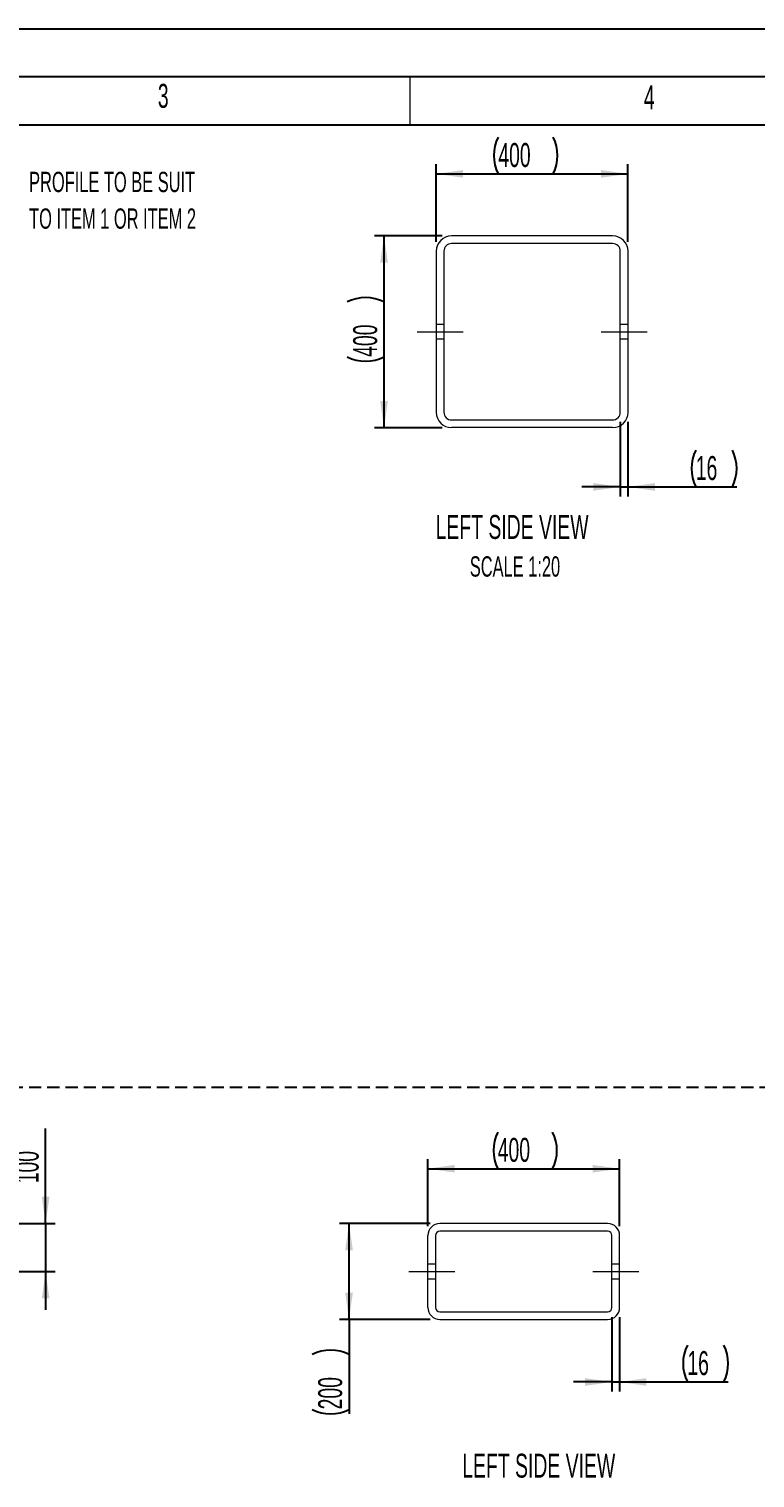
# Paper-space layout 'Sheet5' of a CAD drawing. Header units: millimetres. Extents: x 0 to 420, y 0 to 300.
# Drawn here: x 125.2 to 201, y 145.8 to 297 of the extents above; entities that cross this region are included whole.
import ezdxf

# ---------------------------------------------------------------- set-up
doc = ezdxf.new("R2010")
doc.units = ezdxf.units.MM
doc.linetypes.add('CENTERX2', pattern=[20.32, 12.7, -2.54, 2.54, -2.54])
doc.linetypes.add('HIDDEN', pattern=[1.905, 1.27, -0.635])
for name, color, linetype in [('BORDER', 7, 'Continuous'), ('DASH', 7, 'HIDDEN'), ('DIMS', 7, 'Continuous')]:
    doc.layers.add(name, color=color, linetype=linetype)
doc.styles.add('SLDTEXTSTYLE0', font='TXT', dxfattribs={"width": 0.605})
doc.dimstyles.new('SLDDIMSTYLE6', dxfattribs={"dimtxt": 2.5, "dimasz": 2.8, "dimexe": 0, "dimexo": 0.0625, "dimtad": 1, "dimdec": 0, "dimlfac": 20, "dimrnd": 1e-09, "dimzin": 12, "dimdsep": 46, "dimtxsty": 'SLDTEXTSTYLE0', "dimsah": 1, "dimcen": 0.09, "dimadec": 0, "dimazin": 3, "dimtfac": 1, "dimtdec": 0, "dimtofl": 0, "dimtmove": 0, "dimatfit": 3, "dimfxl": 1, "dimfrac": 2, "dimtolj": 1, "dimtzin": 12, "dimarcsym": 0})
doc.dimstyles.new('SLDDIMSTYLE7', dxfattribs={"dimtxt": 2.5, "dimasz": 2.8, "dimexe": 0, "dimexo": 0.0625, "dimtad": 1, "dimdec": 0, "dimlfac": 20, "dimrnd": 1e-09, "dimzin": 12, "dimdsep": 46, "dimtxsty": 'SLDTEXTSTYLE0', "dimsah": 1, "dimcen": 0.09, "dimadec": 0, "dimazin": 3, "dimtfac": 1, "dimtdec": 0, "dimtmove": 0, "dimatfit": 0, "dimfxl": 1, "dimfrac": 2, "dimtolj": 1, "dimtzin": 12, "dimarcsym": 0})

# ---------------------------------------------------------------- blocks, each defined once
blk = doc.blocks.new('_D_145')
at = {"layer": 'DIMS', "transparency": 16777216}
for p, q in [((126.96, 172.35), (126.96, 182.29)), ((120.92, 172.35), (127.96, 172.35)), ((126.96, 172.35), (126.96, 167.35)), ((122.92, 167.35), (127.96, 167.35)), ((126.96, 167.35), (126.96, 163.35))]:
    blk.add_line(p, q, dxfattribs=at)
for points in [[(126.96, 172.35), (127.36, 175.15), (126.56, 175.15)], [(126.96, 167.35), (126.56, 164.55), (127.36, 164.55)]]:
    blk.add_solid(points, dxfattribs=at)
at = {"layer": 'DIMS', "transparency": 16777216, "insert": (123.73, 176.56), "char_height": 2.5, "attachment_point": 1, "rotation": 90, "style": 'SLDTEXTSTYLE0'}
blk.add_mtext('100', dxfattribs=at)
blk = doc.blocks.new('_D_150')
at = {"layer": 'DIMS', "transparency": 16777216}
for p, q in [((166.84, 172.1), (166.84, 179.08)), ((186.84, 172.1), (186.84, 179.08)), ((166.84, 178.08), (186.84, 178.08))]:
    blk.add_line(p, q, dxfattribs=at)
for centre, start, end in [((177.96, 179.99), 153.4349, 206.5651), ((176.01, 179.99), 333.4349, 26.5651)]:
    blk.add_arc(centre, 4.29, start, end, dxfattribs=at)
for points in [[(166.84, 178.08), (169.64, 177.68), (169.64, 178.48)], [(186.84, 178.08), (184.04, 178.48), (184.04, 177.68)]]:
    blk.add_solid(points, dxfattribs=at)
at = {"layer": 'DIMS', "transparency": 16777216, "insert": (174.12, 181.3), "char_height": 2.5, "attachment_point": 1, "style": 'SLDTEXTSTYLE0'}
blk.add_mtext('400', dxfattribs=at)
blk = doc.blocks.new('_D_151')
at = {"layer": 'DIMS', "transparency": 16777216}
for p, q in [((167.09, 172.35), (157.61, 172.35)), ((158.61, 162.35), (158.61, 172.35)), ((167.09, 162.35), (157.61, 162.35)), ((158.61, 162.35), (158.61, 152.51))]:
    blk.add_line(p, q, dxfattribs=at)
for centre, start, end in [((156.69, 154.86), 63.4349, 116.5651), ((156.69, 156.8), 243.4349, 296.5651)]:
    blk.add_arc(centre, 4.29, start, end, dxfattribs=at)
for points in [[(158.61, 172.35), (158.21, 169.55), (159.01, 169.55)], [(158.61, 162.35), (159.01, 165.15), (158.21, 165.15)]]:
    blk.add_solid(points, dxfattribs=at)
at = {"layer": 'DIMS', "transparency": 16777216, "insert": (155.39, 152.97), "char_height": 2.5, "attachment_point": 1, "rotation": 90, "style": 'SLDTEXTSTYLE0'}
blk.add_mtext('200', dxfattribs=at)
blk = doc.blocks.new('_D_152')
at = {"layer": 'DIMS', "transparency": 16777216}
for p, q in [((186.04, 162.6), (186.04, 154.83)), ((186.84, 162.6), (186.84, 154.83)), ((186.04, 155.83), (182.04, 155.83)), ((186.04, 155.83), (186.84, 155.83)), ((186.84, 155.83), (198.17, 155.83))]:
    blk.add_line(p, q, dxfattribs=at)
for centre, start, end in [((197.74, 157.75), 153.4349, 206.5651), ((193.88, 157.75), 333.4349, 26.5651)]:
    blk.add_arc(centre, 4.29, start, end, dxfattribs=at)
for points in [[(186.04, 155.83), (183.24, 156.23), (183.24, 155.43)], [(186.84, 155.83), (189.64, 155.43), (189.64, 156.23)]]:
    blk.add_solid(points, dxfattribs=at)
at = {"layer": 'DIMS', "transparency": 16777216, "insert": (193.9, 159.05), "char_height": 2.5, "attachment_point": 1, "style": 'SLDTEXTSTYLE0'}
blk.add_mtext('16', dxfattribs=at)
blk = doc.blocks.new('_D_200')
at = {"layer": 'DIMS', "transparency": 16777216}
for p, q in [((167.71, 274.8), (167.71, 282.88)), ((187.71, 274.8), (187.71, 282.88)), ((167.71, 281.88), (187.71, 281.88))]:
    blk.add_line(p, q, dxfattribs=at)
for centre, start, end in [((178.01, 283.8), 153.4349, 206.5651), ((176.07, 283.8), 333.4349, 26.5651)]:
    blk.add_arc(centre, 4.29, start, end, dxfattribs=at)
for points in [[(167.71, 281.88), (170.51, 281.48), (170.51, 282.28)], [(187.71, 281.88), (184.91, 282.28), (184.91, 281.48)]]:
    blk.add_solid(points, dxfattribs=at)
at = {"layer": 'DIMS', "transparency": 16777216, "insert": (174.18, 285.1), "char_height": 2.5, "attachment_point": 1, "style": 'SLDTEXTSTYLE0'}
blk.add_mtext('400', dxfattribs=at)
blk = doc.blocks.new('_D_201')
at = {"layer": 'DIMS', "transparency": 16777216}
for p, q in [((168.31, 275.4), (161.26, 275.4)), ((162.26, 255.4), (162.26, 275.4)), ((168.31, 255.4), (161.26, 255.4))]:
    blk.add_line(p, q, dxfattribs=at)
for centre, start, end in [((160.34, 264.68), 63.4349, 116.5651), ((160.34, 266.63), 243.4349, 296.5651)]:
    blk.add_arc(centre, 4.29, start, end, dxfattribs=at)
for points in [[(162.26, 275.4), (161.86, 272.6), (162.66, 272.6)], [(162.26, 255.4), (162.66, 258.2), (161.86, 258.2)]]:
    blk.add_solid(points, dxfattribs=at)
at = {"layer": 'DIMS', "transparency": 16777216, "insert": (159.04, 262.79), "char_height": 2.5, "attachment_point": 1, "rotation": 90, "style": 'SLDTEXTSTYLE0'}
blk.add_mtext('400', dxfattribs=at)
blk = doc.blocks.new('_D_202')
at = {"layer": 'DIMS', "transparency": 16777216}
for p, q in [((186.91, 256), (186.91, 248.22)), ((187.71, 256), (187.71, 248.22)), ((186.91, 249.22), (182.91, 249.22)), ((186.91, 249.22), (187.71, 249.22)), ((187.71, 249.22), (199.05, 249.22))]:
    blk.add_line(p, q, dxfattribs=at)
for centre, start, end in [((198.62, 251.14), 153.4349, 206.5651), ((194.76, 251.14), 333.4349, 26.5651)]:
    blk.add_arc(centre, 4.29, start, end, dxfattribs=at)
for points in [[(186.91, 249.22), (184.11, 249.62), (184.11, 248.82)], [(187.71, 249.22), (190.51, 248.82), (190.51, 249.62)]]:
    blk.add_solid(points, dxfattribs=at)
at = {"layer": 'DIMS', "transparency": 16777216, "insert": (194.78, 252.44), "char_height": 2.5, "attachment_point": 1, "style": 'SLDTEXTSTYLE0'}
blk.add_mtext('16', dxfattribs=at)

psp = doc.layouts.new('Sheet5')

# ---------------------------------------------------------------- linework, layer by layer
at = {"color": 7, "linetype": 'Continuous', "lineweight": 18}
for p, q in [((186.1103743, 275.4049811), (169.3103743, 275.4049811)), ((167.7103743, 273.8049811), (167.7103743, 257.0049811)), ((168.5103743, 273.8049811), (168.5103743, 257.0049811)), ((186.1103743, 274.6049811), (169.3103743, 274.6049811)), ((186.9103743, 257.0049811), (186.9103743, 273.8049811)), ((187.7103743, 257.0049811), (187.7103743, 273.8049811)), ((169.3103743, 256.2049811), (186.1103743, 256.2049811)), ((186.1103743, 255.4049811), (169.3103743, 255.4049811)), ((166.8373704, 163.6045978), (166.8373704, 171.1045978)), ((167.6373704, 171.1045978), (167.6373704, 163.6045978)), ((185.5873704, 172.3545978), (168.0873704, 172.3545978)), ((185.5873704, 171.5545978), (168.0873704, 171.5545978)), ((186.0373704, 163.6045978), (186.0373704, 171.1045978)), ((186.8373704, 163.6045978), (186.8373704, 171.1045978)), ((168.0873704, 163.1545978), (185.5873704, 163.1545978)), ((168.0873704, 162.3545978), (185.5873704, 162.3545978))]:
    psp.add_line(p, q, dxfattribs=at)
at = {"color": 7, "linetype": 'HIDDEN', "lineweight": 18}
for p, q in [((168.5103743, 266.1549811), (167.7103743, 266.1549811)), ((187.7103743, 266.1549811), (186.9103743, 266.1549811)), ((167.7103743, 264.6549811), (168.5103743, 264.6549811)), ((186.9103743, 264.6549811), (187.7103743, 264.6549811)), ((167.6373704, 168.1045978), (166.8373704, 168.1045978)), ((186.8373704, 168.1045978), (186.0373704, 168.1045978)), ((166.8373704, 166.6045978), (167.6373704, 166.6045978)), ((186.0373704, 166.6045978), (186.8373704, 166.6045978))]:
    psp.add_line(p, q, dxfattribs=at)
at = {"color": 7, "linetype": 'Continuous', "lineweight": 18}
for centre, radius, start, end in [((169.3103743, 273.8049811), 1.6, 90, 180), ((186.1103743, 273.8049811), 1.6, 0, 90), ((169.3103743, 273.8049811), 0.8, 90, 180), ((186.1103743, 273.8049811), 0.8, 360, 90), ((169.3103743, 257.0049811), 1.6, 180, 270), ((169.3103743, 257.0049811), 0.8, 180, 270), ((186.1103743, 257.0049811), 1.6, 270, 0), ((186.1103743, 257.0049811), 0.8, 270, 360), ((168.0873704, 171.1045978), 1.25, 90, 180), ((168.0873704, 171.1045978), 0.45, 90, 180), ((185.5873704, 171.1045978), 1.25, 0, 90), ((185.5873704, 171.1045978), 0.45, 0, 89.999999999), ((168.0873704, 163.6045978), 1.25, 180, 270), ((168.0873704, 163.6045978), 0.45, 180, 270), ((185.5873704, 163.6045978), 1.25, 270, 0), ((185.5873704, 163.6045978), 0.45, 270.000000001, 0)]:
    psp.add_arc(centre, radius, start, end, dxfattribs=at)
at = {"layer": 'BORDER'}
for p, q in [((0, 297), (420, 297)), ((415, 292), (15, 292))]:
    psp.add_line(p, q, dxfattribs=at)
at = {"layer": 'BORDER', "lineweight": 18}
psp.add_line((165, 287), (165, 292), dxfattribs=at)
at = {"layer": 'BORDER', "lineweight": 25}
psp.add_line((20, 287), (410, 287), dxfattribs=at)
at = {"layer": 'DASH'}
psp.add_line((20.4499026, 186.5936559), (409.8094536, 186.5936559), dxfattribs=at)
at = {"layer": 'DIMS', "linetype": 'CENTERX2', "lineweight": 18, "ltscale": 10}
for p, q in [((165.7103743, 265.4049811), (170.5103743, 265.4049811)), ((184.9103743, 265.4049811), (189.7103743, 265.4049811)), ((164.8373704, 167.3545978), (169.6373704, 167.3545978)), ((184.0373704, 167.3545978), (188.8373704, 167.3545978))]:
    psp.add_line(p, q, dxfattribs=at)

# ---------------------------------------------------------------- texts
at = {"layer": 'BORDER', "char_height": 2.5, "attachment_point": 1, "style": 'SLDTEXTSTYLE0'}
for s, insert in [('3', (138.6625393, 291.2753319)), ('4', (189.36634, 291.1182177))]:
    psp.add_mtext(s, dxfattribs=dict(at, insert=insert))
at = {"layer": 'DIMS', "style": 'SLDTEXTSTYLE0'}
for s, insert, char_height, attachment_point in [('PROFILE TO BE SUIT', (125.2360236, 282.0971643), 2.116666667, 1), ('TO ITEM 1 OR ITEM 2', (125.2360236, 278.2749422), 2.116666667, 1), ('LEFT SIDE VIEW', (175.6194688, 246.2931164), 2.5, 2), ('SCALE 1:20', (175.9206823, 241.9767516), 2.11666667, 2), ('LEFT SIDE VIEW', (178.4004408, 148.3424837), 2.5, 2)]:
    psp.add_mtext(s, dxfattribs=dict(at, insert=insert, char_height=char_height, attachment_point=attachment_point))

# ---------------------------------------------------------------- dimensions: what is measured, and where the dimension line sits
at = {"layer": 'DIMS'}
for base, p1, p2, angle, dimstyle, picture, middle in [((187.7103743, 281.8809815), (167.7103743, 273.8049811), (187.7103743, 273.8049811), 0, 'SLDDIMSTYLE6', '_D_200', (177.0397468, 281.8809815)), ((162.2600938, 275.4049811), (169.3103743, 255.4049811), (169.3103743, 275.4049811), 90, 'SLDDIMSTYLE6', '_D_201', (162.2600938, 265.6553962)), ((187.7103743, 249.2170288), (186.9103743, 257.0049811), (187.7103743, 257.0049811), 0, 'SLDDIMSTYLE7', '_D_202', (196.690863, 249.2170288)), ((158.6108388, 172.3545978), (168.0873704, 162.3545978), (168.0873704, 172.3545978), 90, 'SLDDIMSTYLE6', '_D_151', (158.6108388, 155.8309797))]:
    dim = psp.add_linear_dim(base=base, p1=p1, p2=p2, angle=angle, text='(<>)', dimstyle=dimstyle, dxfattribs=at)
    dim.commit()
    dim.dimension.update_dxf_attribs({"geometry": picture, "text_midpoint": middle, "dimtype": 160})
dim = psp.add_linear_dim(base=(126.9556488, 167.3545978), p1=(119.9203229, 172.3545978), p2=(121.9203229, 167.3545978), angle=90, dimstyle='SLDDIMSTYLE7', dxfattribs=at)
dim.commit()
dim.dimension.update_dxf_attribs({"geometry": '_D_145', "text_midpoint": (126.9556488, 179.4209128), "dimtype": 160})
for base, p1, p2, dimstyle, picture, middle in [((186.8373704, 178.0765417), (166.8373704, 171.1045978), (186.8373704, 171.1045978), 'SLDDIMSTYLE6', '_D_150', (176.9837228, 178.0765417)), ((186.8373704, 155.8309797), (186.0373704, 163.6045978), (186.8373704, 163.6045978), 'SLDDIMSTYLE7', '_D_152', (195.8085236, 155.8309797))]:
    dim = psp.add_linear_dim(base=base, p1=p1, p2=p2, text='(<>)', dimstyle=dimstyle, dxfattribs=at)
    dim.commit()
    dim.dimension.update_dxf_attribs({"geometry": picture, "text_midpoint": middle, "dimtype": 160})

doc.saveas('drawing.dxf')
